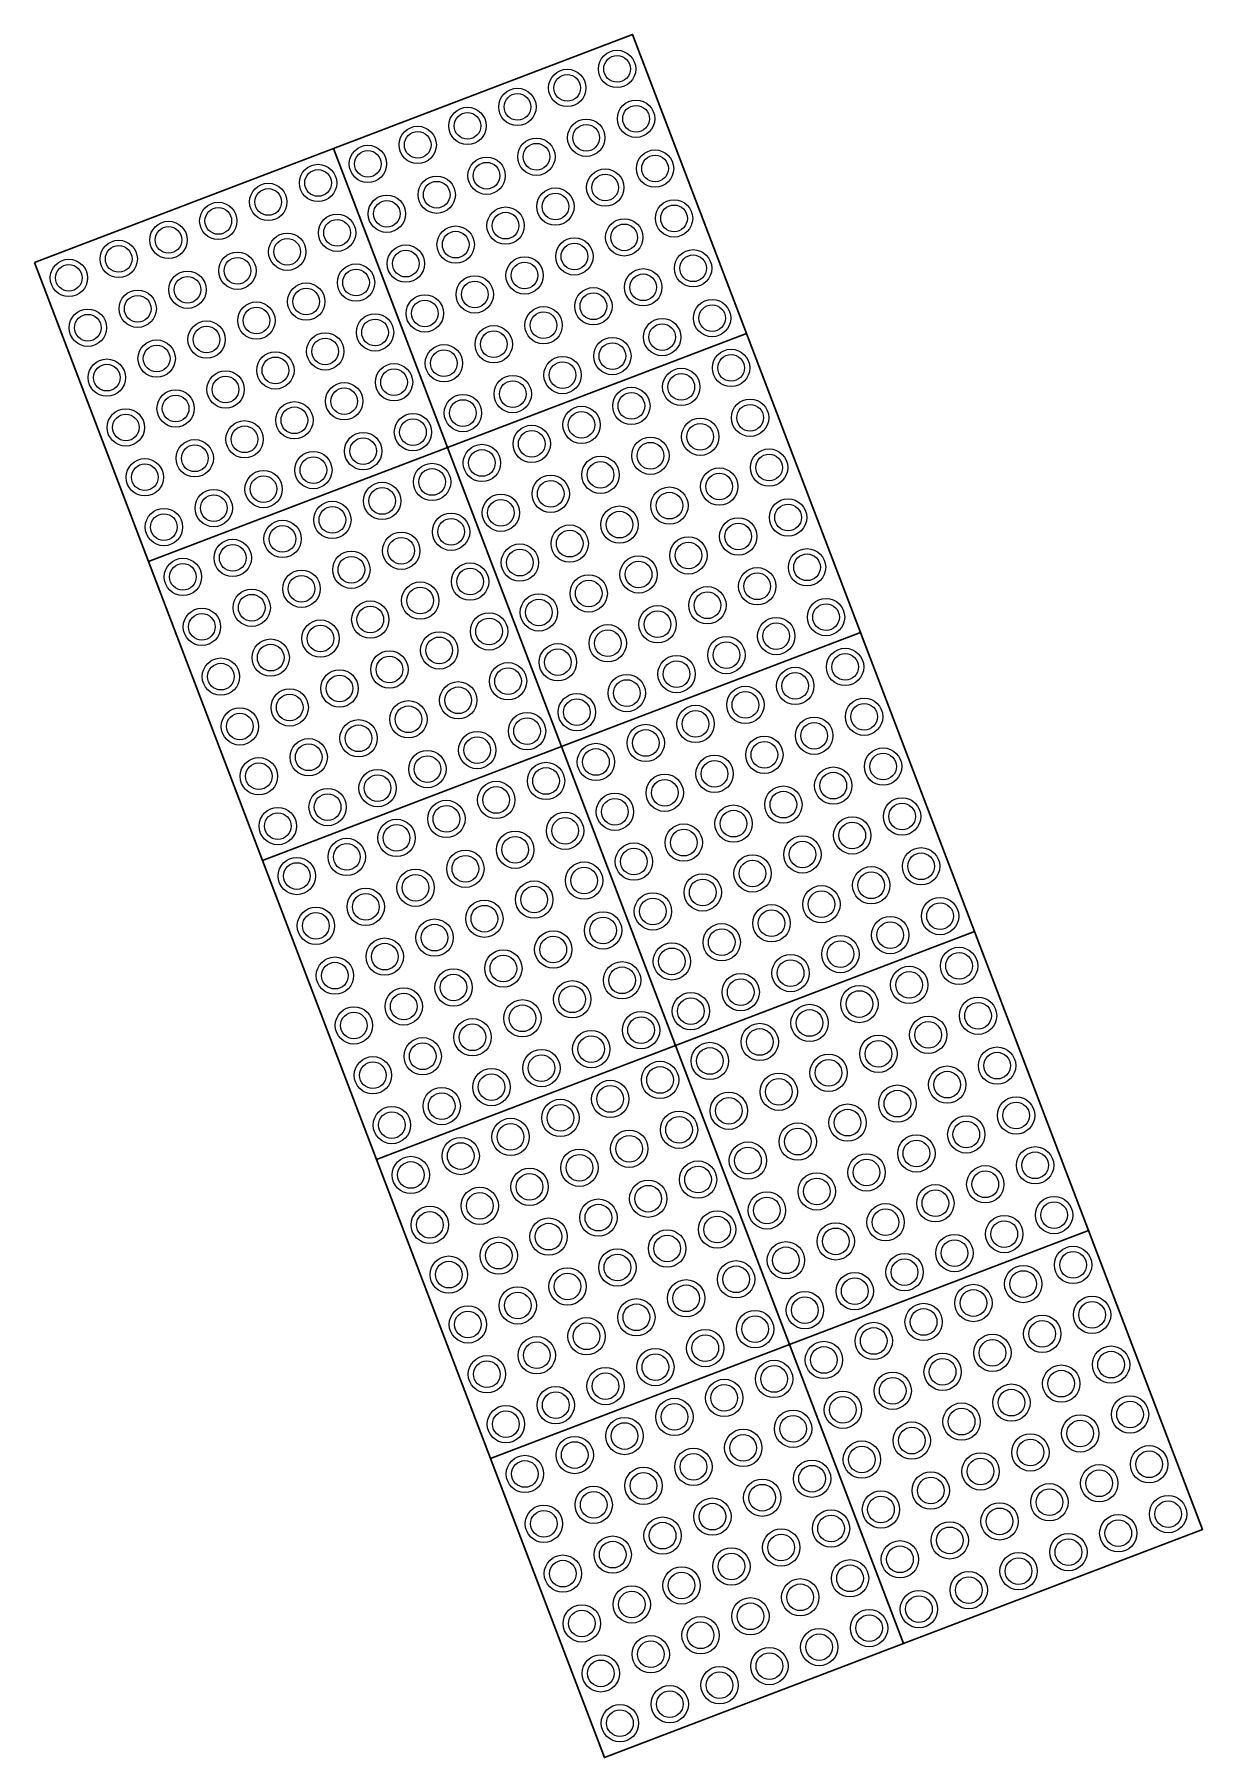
# Model space of a CAD drawing. Header units: millimetres. Extents: x 832728086 to 834530684, y 817551485 to 818349469.
# Drawn here: x 832728574.203 to 832728575.298, y 817960408.465 to 817960410.08 of the extents above; entities that cross this region are included whole.
import ezdxf

# ---------------------------------------------------------------- set-up
doc = ezdxf.new("R2010")
doc.units = ezdxf.units.MM
doc.header["$LTSCALE"] = 100
doc.layers.add('000-helpline', color=30, linetype='Continuous', lineweight=30, plot=False)
doc.layers.add('000-Tactile-l', color=8, linetype='Continuous')

# ---------------------------------------------------------------- blocks, each defined once
blk = doc.blocks.new('tactile')
at = {"layer": '000-helpline', "ltscale": 0.015}
for points in [[(834446.182, 817890.2073), (834446.4624, 817890.3142), (834446.5692, 817890.0339), (834446.2889, 817889.927)], [(834445.9017, 817890.1004), (834446.182, 817890.2073), (834446.2889, 817889.927), (834446.0086, 817889.8201)], [(834446.2889, 817889.927), (834446.5692, 817890.0339), (834446.6761, 817889.7536), (834446.3958, 817889.6467)], [(834446.0086, 817889.8201), (834446.2889, 817889.927), (834446.3958, 817889.6467), (834446.1155, 817889.5398)], [(834446.3958, 817889.6467), (834446.6761, 817889.7536), (834446.783, 817889.4732), (834446.5027, 817889.3664)], [(834446.1155, 817889.5398), (834446.3958, 817889.6467), (834446.5027, 817889.3664), (834446.2224, 817889.2595)], [(834446.5027, 817889.3664), (834446.783, 817889.4732), (834446.8899, 817889.1929), (834446.6095, 817889.086)], [(834446.2224, 817889.2595), (834446.5027, 817889.3664), (834446.6095, 817889.086), (834446.3292, 817888.9792)], [(834446.6095, 817889.086), (834446.8899, 817889.1929), (834446.9967, 817888.9126), (834446.7164, 817888.8057)], [(834446.3292, 817888.9792), (834446.6095, 817889.086), (834446.7164, 817888.8057), (834446.4361, 817888.6989)]]:
    blk.add_lwpolyline(points, close=True, dxfattribs=at)
at = {"layer": '000-Tactile-l', "ltscale": 0.015}
for centre, radius in [((834446.4479, 817890.2819), 0.0175), ((834446.4479, 817890.2819), 0.0125), ((834446.4012, 817890.2641), 0.0175), ((834446.4012, 817890.2641), 0.0125), ((834446.3545, 817890.2463), 0.0175), ((834446.3545, 817890.2463), 0.0125), ((834446.3077, 817890.2285), 0.0175), ((834446.3077, 817890.2285), 0.0125), ((834446.4657, 817890.2352), 0.0175), ((834446.4657, 817890.2352), 0.0125), ((834446.261, 817890.2107), 0.0175), ((834446.419, 817890.2174), 0.0175), ((834446.419, 817890.2174), 0.0125), ((834446.2143, 817890.1929), 0.0175), ((834446.261, 817890.2107), 0.0125), ((834446.3723, 817890.1996), 0.0175), ((834446.3723, 817890.1996), 0.0125), ((834446.1676, 817890.175), 0.0175), ((834446.2143, 817890.1929), 0.0125), ((834446.3256, 817890.1818), 0.0175), ((834446.3256, 817890.1818), 0.0125), ((834446.4835, 817890.1885), 0.0175), ((834446.4835, 817890.1885), 0.0125), ((834446.1676, 817890.175), 0.0125), ((834446.2788, 817890.164), 0.0175), ((834446.2788, 817890.164), 0.0125), ((834446.4368, 817890.1707), 0.0175), ((834446.4368, 817890.1707), 0.0125), ((834446.1209, 817890.1572), 0.0175), ((834446.1209, 817890.1572), 0.0125), ((834446.2321, 817890.1461), 0.0175), ((834446.3901, 817890.1529), 0.0175), ((834446.3901, 817890.1529), 0.0125), ((834446.5013, 817890.1418), 0.0175), ((834446.0741, 817890.1394), 0.0175), ((834446.0741, 817890.1394), 0.0125), ((834446.1854, 817890.1283), 0.0175), ((834446.2321, 817890.1461), 0.0125), ((834446.3434, 817890.135), 0.0175), ((834446.3434, 817890.135), 0.0125), ((834446.5013, 817890.1418), 0.0125), ((834446.0274, 817890.1216), 0.0175), ((834446.0274, 817890.1216), 0.0125), ((834446.1387, 817890.1105), 0.0175), ((834446.1854, 817890.1283), 0.0125), ((834446.2966, 817890.1172), 0.0175), ((834446.2966, 817890.1172), 0.0125), ((834446.4546, 817890.124), 0.0175), ((834446.4546, 817890.124), 0.0125), ((834445.9807, 817890.1038), 0.0175), ((834445.9807, 817890.1038), 0.0125), ((834446.1387, 817890.1105), 0.0125), ((834446.2499, 817890.0994), 0.0175), ((834446.2499, 817890.0994), 0.0125), ((834446.4079, 817890.1061), 0.0175), ((834446.4079, 817890.1061), 0.0125), ((834446.5192, 817890.095), 0.0175), ((834445.934, 817890.086), 0.0175), ((834445.934, 817890.086), 0.0125), ((834446.092, 817890.0927), 0.0175), ((834446.092, 817890.0927), 0.0125), ((834446.2032, 817890.0816), 0.0175), ((834446.3612, 817890.0883), 0.0175), ((834446.3612, 817890.0883), 0.0125), ((834446.4724, 817890.0772), 0.0175), ((834446.5192, 817890.095), 0.0125), ((834446.0452, 817890.0749), 0.0175), ((834446.0452, 817890.0749), 0.0125), ((834446.1565, 817890.0638), 0.0175), ((834446.2032, 817890.0816), 0.0125), ((834446.3145, 817890.0705), 0.0175), ((834446.3145, 817890.0705), 0.0125), ((834446.4724, 817890.0772), 0.0125), ((834445.9985, 817890.0571), 0.0175), ((834445.9985, 817890.0571), 0.0125), ((834446.1098, 817890.046), 0.0175), ((834446.1565, 817890.0638), 0.0125), ((834446.2677, 817890.0527), 0.0175), ((834446.2677, 817890.0527), 0.0125), ((834446.4257, 817890.0594), 0.0175), ((834446.4257, 817890.0594), 0.0125), ((834446.537, 817890.0483), 0.0175), ((834445.9518, 817890.0393), 0.0175), ((834445.9518, 817890.0393), 0.0125), ((834446.1098, 817890.046), 0.0125), ((834446.221, 817890.0349), 0.0175), ((834446.221, 817890.0349), 0.0125), ((834446.379, 817890.0416), 0.0175), ((834446.379, 817890.0416), 0.0125), ((834446.4902, 817890.0305), 0.0175), ((834446.537, 817890.0483), 0.0125), ((834446.0631, 817890.0282), 0.0175), ((834446.0631, 817890.0282), 0.0125), ((834446.1743, 817890.0171), 0.0175), ((834446.3323, 817890.0238), 0.0175), ((834446.3323, 817890.0238), 0.0125), ((834446.4435, 817890.0127), 0.0175), ((834446.4902, 817890.0305), 0.0125), ((834446.0163, 817890.0104), 0.0175), ((834446.0163, 817890.0104), 0.0125), ((834446.1276, 817889.9993), 0.0175), ((834446.1743, 817890.0171), 0.0125), ((834446.2856, 817890.006), 0.0175), ((834446.2856, 817890.006), 0.0125), ((834446.4435, 817890.0127), 0.0125), ((834446.5548, 817890.0016), 0.0175), ((834446.5548, 817890.0016), 0.0125), ((834445.9696, 817889.9925), 0.0175), ((834445.9696, 817889.9925), 0.0125), ((834446.0809, 817889.9814), 0.0175), ((834446.1276, 817889.9993), 0.0125), ((834446.2388, 817889.9882), 0.0175), ((834446.2388, 817889.9882), 0.0125), ((834446.3968, 817889.9949), 0.0175), ((834446.3968, 817889.9949), 0.0125), ((834446.5081, 817889.9838), 0.0175), ((834446.0809, 817889.9814), 0.0125), ((834446.1921, 817889.9704), 0.0175), ((834446.1921, 817889.9704), 0.0125), ((834446.3501, 817889.9771), 0.0175), ((834446.3501, 817889.9771), 0.0125), ((834446.4613, 817889.966), 0.0175), ((834446.5081, 817889.9838), 0.0125), ((834446.0341, 817889.9636), 0.0175), ((834446.0341, 817889.9636), 0.0125), ((834446.1454, 817889.9525), 0.0175), ((834446.3034, 817889.9593), 0.0175), ((834446.3034, 817889.9593), 0.0125), ((834446.4146, 817889.9482), 0.0175), ((834446.4613, 817889.966), 0.0125), ((834446.5726, 817889.9549), 0.0175), ((834446.5726, 817889.9549), 0.0125), ((834445.9874, 817889.9458), 0.0175), ((834445.9874, 817889.9458), 0.0125), ((834446.0987, 817889.9347), 0.0175), ((834446.1454, 817889.9525), 0.0125), ((834446.2566, 817889.9414), 0.0175), ((834446.2566, 817889.9414), 0.0125), ((834446.4146, 817889.9482), 0.0125), ((834446.5259, 817889.9371), 0.0175), ((834446.5259, 817889.9371), 0.0125), ((834446.052, 817889.9169), 0.0175), ((834446.0987, 817889.9347), 0.0125), ((834446.2099, 817889.9236), 0.0175), ((834446.2099, 817889.9236), 0.0125), ((834446.3679, 817889.9304), 0.0175), ((834446.3679, 817889.9304), 0.0125), ((834446.4792, 817889.9193), 0.0175), ((834446.052, 817889.9169), 0.0125), ((834446.1632, 817889.9058), 0.0175), ((834446.1632, 817889.9058), 0.0125), ((834446.3212, 817889.9125), 0.0175), ((834446.3212, 817889.9125), 0.0125), ((834446.4324, 817889.9014), 0.0175), ((834446.4792, 817889.9193), 0.0125), ((834446.5904, 817889.9082), 0.0175), ((834446.5904, 817889.9082), 0.0125), ((834446.0052, 817889.8991), 0.0175), ((834446.0052, 817889.8991), 0.0125), ((834446.1165, 817889.888), 0.0175), ((834446.2745, 817889.8947), 0.0175), ((834446.2745, 817889.8947), 0.0125), ((834446.3857, 817889.8836), 0.0175), ((834446.4324, 817889.9014), 0.0125), ((834446.5437, 817889.8904), 0.0175), ((834446.5437, 817889.8904), 0.0125), ((834446.0698, 817889.8702), 0.0175), ((834446.1165, 817889.888), 0.0125), ((834446.2277, 817889.8769), 0.0175), ((834446.2277, 817889.8769), 0.0125), ((834446.3857, 817889.8836), 0.0125), ((834446.497, 817889.8725), 0.0175), ((834446.497, 817889.8725), 0.0125), ((834446.0231, 817889.8524), 0.0175), ((834446.0698, 817889.8702), 0.0125), ((834446.181, 817889.8591), 0.0175), ((834446.181, 817889.8591), 0.0125), ((834446.339, 817889.8658), 0.0175), ((834446.339, 817889.8658), 0.0125), ((834446.4502, 817889.8547), 0.0175), ((834446.6082, 817889.8614), 0.0175), ((834446.6082, 817889.8614), 0.0125), ((834446.0231, 817889.8524), 0.0125), ((834446.1343, 817889.8413), 0.0175), ((834446.1343, 817889.8413), 0.0125), ((834446.2923, 817889.848), 0.0175), ((834446.2923, 817889.848), 0.0125), ((834446.4035, 817889.8369), 0.0175), ((834446.4502, 817889.8547), 0.0125), ((834446.5615, 817889.8436), 0.0175), ((834446.5615, 817889.8436), 0.0125), ((834446.0876, 817889.8235), 0.0175), ((834446.2456, 817889.8302), 0.0175), ((834446.2456, 817889.8302), 0.0125), ((834446.3568, 817889.8191), 0.0175), ((834446.4035, 817889.8369), 0.0125), ((834446.5148, 817889.8258), 0.0175), ((834446.5148, 817889.8258), 0.0125), ((834446.0409, 817889.8057), 0.0175), ((834446.0876, 817889.8235), 0.0125), ((834446.1988, 817889.8124), 0.0175), ((834446.1988, 817889.8124), 0.0125), ((834446.3568, 817889.8191), 0.0125), ((834446.4681, 817889.808), 0.0175), ((834446.4681, 817889.808), 0.0125), ((834446.626, 817889.8147), 0.0175), ((834446.626, 817889.8147), 0.0125), ((834446.0409, 817889.8057), 0.0125), ((834446.1521, 817889.7946), 0.0175), ((834446.1521, 817889.7946), 0.0125), ((834446.3101, 817889.8013), 0.0175), ((834446.3101, 817889.8013), 0.0125), ((834446.4213, 817889.7902), 0.0175), ((834446.5793, 817889.7969), 0.0175), ((834446.5793, 817889.7969), 0.0125), ((834446.1054, 817889.7768), 0.0175), ((834446.1054, 817889.7768), 0.0125), ((834446.2634, 817889.7835), 0.0175), ((834446.2634, 817889.7835), 0.0125), ((834446.3746, 817889.7724), 0.0175), ((834446.4213, 817889.7902), 0.0125), ((834446.5326, 817889.7791), 0.0175), ((834446.5326, 817889.7791), 0.0125), ((834446.0587, 817889.7589), 0.0175), ((834446.0587, 817889.7589), 0.0125), ((834446.2166, 817889.7657), 0.0175), ((834446.2166, 817889.7657), 0.0125), ((834446.3279, 817889.7546), 0.0175), ((834446.3746, 817889.7724), 0.0125), ((834446.4859, 817889.7613), 0.0175), ((834446.4859, 817889.7613), 0.0125), ((834446.6438, 817889.768), 0.0175), ((834446.6438, 817889.768), 0.0125), ((834446.1699, 817889.7479), 0.0175), ((834446.1699, 817889.7479), 0.0125), ((834446.3279, 817889.7546), 0.0125), ((834446.4392, 817889.7435), 0.0175), ((834446.4392, 817889.7435), 0.0125), ((834446.5971, 817889.7502), 0.0175), ((834446.5971, 817889.7502), 0.0125), ((834446.1232, 817889.73), 0.0175), ((834446.1232, 817889.73), 0.0125), ((834446.2812, 817889.7368), 0.0175), ((834446.2812, 817889.7368), 0.0125), ((834446.3924, 817889.7257), 0.0175), ((834446.5504, 817889.7324), 0.0175), ((834446.5504, 817889.7324), 0.0125), ((834446.0765, 817889.7122), 0.0175), ((834446.0765, 817889.7122), 0.0125), ((834446.2345, 817889.7189), 0.0175), ((834446.2345, 817889.7189), 0.0125), ((834446.3457, 817889.7079), 0.0175), ((834446.3924, 817889.7257), 0.0125), ((834446.5037, 817889.7146), 0.0175), ((834446.5037, 817889.7146), 0.0125), ((834446.6617, 817889.7213), 0.0175), ((834446.6617, 817889.7213), 0.0125), ((834446.1877, 817889.7011), 0.0175), ((834446.1877, 817889.7011), 0.0125), ((834446.299, 817889.69), 0.0175), ((834446.3457, 817889.7079), 0.0125), ((834446.457, 817889.6968), 0.0175), ((834446.457, 817889.6968), 0.0125), ((834446.6149, 817889.7035), 0.0175), ((834446.6149, 817889.7035), 0.0125), ((834446.141, 817889.6833), 0.0175), ((834446.141, 817889.6833), 0.0125), ((834446.299, 817889.69), 0.0125), ((834446.4102, 817889.6789), 0.0175), ((834446.4102, 817889.6789), 0.0125), ((834446.5682, 817889.6857), 0.0175), ((834446.5682, 817889.6857), 0.0125), ((834446.6795, 817889.6746), 0.0175), ((834446.0943, 817889.6655), 0.0175), ((834446.0943, 817889.6655), 0.0125), ((834446.2523, 817889.6722), 0.0175), ((834446.2523, 817889.6722), 0.0125), ((834446.3635, 817889.6611), 0.0175), ((834446.5215, 817889.6679), 0.0175), ((834446.5215, 817889.6679), 0.0125), ((834446.6795, 817889.6746), 0.0125), ((834446.2056, 817889.6544), 0.0175), ((834446.2056, 817889.6544), 0.0125), ((834446.3168, 817889.6433), 0.0175), ((834446.3635, 817889.6611), 0.0125), ((834446.4748, 817889.65), 0.0175), ((834446.4748, 817889.65), 0.0125), ((834446.6327, 817889.6568), 0.0175), ((834446.6327, 817889.6568), 0.0125), ((834446.1588, 817889.6366), 0.0175), ((834446.1588, 817889.6366), 0.0125), ((834446.2701, 817889.6255), 0.0175), ((834446.3168, 817889.6433), 0.0125), ((834446.4281, 817889.6322), 0.0175), ((834446.4281, 817889.6322), 0.0125), ((834446.586, 817889.6389), 0.0175), ((834446.586, 817889.6389), 0.0125), ((834446.6973, 817889.6279), 0.0175), ((834446.1121, 817889.6188), 0.0175), ((834446.1121, 817889.6188), 0.0125), ((834446.2701, 817889.6255), 0.0125), ((834446.3813, 817889.6144), 0.0175), ((834446.3813, 817889.6144), 0.0125), ((834446.5393, 817889.6211), 0.0175), ((834446.5393, 817889.6211), 0.0125), ((834446.6506, 817889.61), 0.0175), ((834446.6973, 817889.6279), 0.0125), ((834446.2234, 817889.6077), 0.0175), ((834446.2234, 817889.6077), 0.0125), ((834446.3346, 817889.5966), 0.0175), ((834446.4926, 817889.6033), 0.0175), ((834446.4926, 817889.6033), 0.0125), ((834446.6506, 817889.61), 0.0125), ((834446.1766, 817889.5899), 0.0175), ((834446.1766, 817889.5899), 0.0125), ((834446.2879, 817889.5788), 0.0175), ((834446.3346, 817889.5966), 0.0125), ((834446.4459, 817889.5855), 0.0175), ((834446.4459, 817889.5855), 0.0125), ((834446.6038, 817889.5922), 0.0175), ((834446.6038, 817889.5922), 0.0125), ((834446.7151, 817889.5811), 0.0175), ((834446.1299, 817889.5721), 0.0175), ((834446.1299, 817889.5721), 0.0125), ((834446.2412, 817889.561), 0.0175), ((834446.2879, 817889.5788), 0.0125), ((834446.3992, 817889.5677), 0.0175), ((834446.3992, 817889.5677), 0.0125), ((834446.5571, 817889.5744), 0.0175), ((834446.5571, 817889.5744), 0.0125), ((834446.6684, 817889.5633), 0.0175), ((834446.7151, 817889.5811), 0.0125), ((834446.2412, 817889.561), 0.0125), ((834446.3524, 817889.5499), 0.0175), ((834446.3524, 817889.5499), 0.0125), ((834446.5104, 817889.5566), 0.0175), ((834446.5104, 817889.5566), 0.0125), ((834446.6217, 817889.5455), 0.0175), ((834446.6684, 817889.5633), 0.0125), ((834446.1945, 817889.5432), 0.0175), ((834446.1945, 817889.5432), 0.0125), ((834446.3057, 817889.5321), 0.0175), ((834446.4637, 817889.5388), 0.0175), ((834446.4637, 817889.5388), 0.0125), ((834446.6217, 817889.5455), 0.0125), ((834446.7329, 817889.5344), 0.0175), ((834446.7329, 817889.5344), 0.0125), ((834446.1477, 817889.5253), 0.0175), ((834446.1477, 817889.5253), 0.0125), ((834446.259, 817889.5143), 0.0175), ((834446.3057, 817889.5321), 0.0125), ((834446.417, 817889.521), 0.0175), ((834446.417, 817889.521), 0.0125), ((834446.5749, 817889.5277), 0.0175), ((834446.5749, 817889.5277), 0.0125), ((834446.6862, 817889.5166), 0.0175), ((834446.2123, 817889.4964), 0.0175), ((834446.259, 817889.5143), 0.0125), ((834446.3702, 817889.5032), 0.0175), ((834446.3702, 817889.5032), 0.0125), ((834446.5282, 817889.5099), 0.0175), ((834446.5282, 817889.5099), 0.0125), ((834446.6395, 817889.4988), 0.0175), ((834446.6862, 817889.5166), 0.0125), ((834446.2123, 817889.4964), 0.0125), ((834446.3235, 817889.4853), 0.0175), ((834446.3235, 817889.4853), 0.0125), ((834446.4815, 817889.4921), 0.0175), ((834446.4815, 817889.4921), 0.0125), ((834446.5927, 817889.481), 0.0175), ((834446.6395, 817889.4988), 0.0125), ((834446.7507, 817889.4877), 0.0175), ((834446.7507, 817889.4877), 0.0125), ((834446.1656, 817889.4786), 0.0175), ((834446.1656, 817889.4786), 0.0125), ((834446.2768, 817889.4675), 0.0175), ((834446.4348, 817889.4743), 0.0175), ((834446.4348, 817889.4743), 0.0125), ((834446.5927, 817889.481), 0.0125), ((834446.704, 817889.4699), 0.0175), ((834446.704, 817889.4699), 0.0125), ((834446.2301, 817889.4497), 0.0175), ((834446.2768, 817889.4675), 0.0125), ((834446.3881, 817889.4564), 0.0175), ((834446.3881, 817889.4564), 0.0125), ((834446.546, 817889.4632), 0.0175), ((834446.546, 817889.4632), 0.0125), ((834446.6573, 817889.4521), 0.0175), ((834446.6573, 817889.4521), 0.0125), ((834446.1834, 817889.4319), 0.0175), ((834446.2301, 817889.4497), 0.0125), ((834446.3413, 817889.4386), 0.0175), ((834446.3413, 817889.4386), 0.0125), ((834446.4993, 817889.4453), 0.0175), ((834446.4993, 817889.4453), 0.0125), ((834446.6106, 817889.4343), 0.0175), ((834446.7685, 817889.441), 0.0175), ((834446.7685, 817889.441), 0.0125), ((834446.1834, 817889.4319), 0.0125), ((834446.2946, 817889.4208), 0.0175), ((834446.2946, 817889.4208), 0.0125), ((834446.4526, 817889.4275), 0.0175), ((834446.4526, 817889.4275), 0.0125), ((834446.5638, 817889.4164), 0.0175), ((834446.6106, 817889.4343), 0.0125), ((834446.7218, 817889.4232), 0.0175), ((834446.7218, 817889.4232), 0.0125), ((834446.2479, 817889.403), 0.0175), ((834446.4059, 817889.4097), 0.0175), ((834446.4059, 817889.4097), 0.0125), ((834446.5171, 817889.3986), 0.0175), ((834446.5638, 817889.4164), 0.0125), ((834446.6751, 817889.4053), 0.0175), ((834446.6751, 817889.4053), 0.0125), ((834446.2012, 817889.3852), 0.0175), ((834446.2479, 817889.403), 0.0125), ((834446.3592, 817889.3919), 0.0175), ((834446.3592, 817889.3919), 0.0125), ((834446.5171, 817889.3986), 0.0125), ((834446.6284, 817889.3875), 0.0175), ((834446.6284, 817889.3875), 0.0125), ((834446.7863, 817889.3943), 0.0175), ((834446.7863, 817889.3943), 0.0125), ((834446.2012, 817889.3852), 0.0125), ((834446.3124, 817889.3741), 0.0175), ((834446.3124, 817889.3741), 0.0125), ((834446.4704, 817889.3808), 0.0175), ((834446.4704, 817889.3808), 0.0125), ((834446.5817, 817889.3697), 0.0175), ((834446.7396, 817889.3764), 0.0175), ((834446.7396, 817889.3764), 0.0125), ((834446.2657, 817889.3563), 0.0175), ((834446.2657, 817889.3563), 0.0125), ((834446.4237, 817889.363), 0.0175), ((834446.4237, 817889.363), 0.0125), ((834446.5349, 817889.3519), 0.0175), ((834446.5817, 817889.3697), 0.0125), ((834446.6929, 817889.3586), 0.0175), ((834446.6929, 817889.3586), 0.0125), ((834446.219, 817889.3385), 0.0175), ((834446.377, 817889.3452), 0.0175), ((834446.377, 817889.3452), 0.0125), ((834446.4882, 817889.3341), 0.0175), ((834446.5349, 817889.3519), 0.0125), ((834446.6462, 817889.3408), 0.0175), ((834446.6462, 817889.3408), 0.0125), ((834446.8042, 817889.3475), 0.0175), ((834446.8042, 817889.3475), 0.0125), ((834446.219, 817889.3385), 0.0125), ((834446.3302, 817889.3274), 0.0175), ((834446.3302, 817889.3274), 0.0125), ((834446.4882, 817889.3341), 0.0125), ((834446.5995, 817889.323), 0.0175), ((834446.5995, 817889.323), 0.0125), ((834446.7574, 817889.3297), 0.0175), ((834446.7574, 817889.3297), 0.0125), ((834446.2835, 817889.3096), 0.0175), ((834446.2835, 817889.3096), 0.0125), ((834446.4415, 817889.3163), 0.0175), ((834446.4415, 817889.3163), 0.0125), ((834446.5527, 817889.3052), 0.0175), ((834446.7107, 817889.3119), 0.0175), ((834446.7107, 817889.3119), 0.0125), ((834446.2368, 817889.2918), 0.0175), ((834446.2368, 817889.2918), 0.0125), ((834446.3948, 817889.2985), 0.0175), ((834446.3948, 817889.2985), 0.0125), ((834446.506, 817889.2874), 0.0175), ((834446.5527, 817889.3052), 0.0125), ((834446.664, 817889.2941), 0.0175), ((834446.664, 817889.2941), 0.0125), ((834446.822, 817889.3008), 0.0175), ((834446.822, 817889.3008), 0.0125), ((834446.3481, 817889.2807), 0.0175), ((834446.3481, 817889.2807), 0.0125), ((834446.4593, 817889.2696), 0.0175), ((834446.506, 817889.2874), 0.0125), ((834446.6173, 817889.2763), 0.0175), ((834446.6173, 817889.2763), 0.0125), ((834446.7753, 817889.283), 0.0175), ((834446.7753, 817889.283), 0.0125), ((834446.3013, 817889.2628), 0.0175), ((834446.3013, 817889.2628), 0.0125), ((834446.4593, 817889.2696), 0.0125), ((834446.5706, 817889.2585), 0.0175), ((834446.5706, 817889.2585), 0.0125), ((834446.7285, 817889.2652), 0.0175), ((834446.7285, 817889.2652), 0.0125), ((834446.8398, 817889.2541), 0.0175), ((834446.2546, 817889.245), 0.0175), ((834446.2546, 817889.245), 0.0125), ((834446.4126, 817889.2518), 0.0175), ((834446.4126, 817889.2518), 0.0125), ((834446.5238, 817889.2407), 0.0175), ((834446.6818, 817889.2474), 0.0175), ((834446.6818, 817889.2474), 0.0125), ((834446.8398, 817889.2541), 0.0125), ((834446.3659, 817889.2339), 0.0175), ((834446.3659, 817889.2339), 0.0125), ((834446.4771, 817889.2228), 0.0175), ((834446.5238, 817889.2407), 0.0125), ((834446.6351, 817889.2296), 0.0175), ((834446.6351, 817889.2296), 0.0125), ((834446.7931, 817889.2363), 0.0175), ((834446.7931, 817889.2363), 0.0125), ((834446.3192, 817889.2161), 0.0175), ((834446.3192, 817889.2161), 0.0125), ((834446.4304, 817889.205), 0.0175), ((834446.4771, 817889.2228), 0.0125), ((834446.5884, 817889.2118), 0.0175), ((834446.5884, 817889.2118), 0.0125), ((834446.7463, 817889.2185), 0.0175), ((834446.7463, 817889.2185), 0.0125), ((834446.8576, 817889.2074), 0.0175), ((834446.2724, 817889.1983), 0.0175), ((834446.2724, 817889.1983), 0.0125), ((834446.4304, 817889.205), 0.0125), ((834446.5417, 817889.1939), 0.0175), ((834446.5417, 817889.1939), 0.0125), ((834446.6996, 817889.2007), 0.0175), ((834446.6996, 817889.2007), 0.0125), ((834446.8109, 817889.1896), 0.0175), ((834446.8576, 817889.2074), 0.0125), ((834446.3837, 817889.1872), 0.0175), ((834446.3837, 817889.1872), 0.0125), ((834446.4949, 817889.1761), 0.0175), ((834446.6529, 817889.1828), 0.0175), ((834446.6529, 817889.1828), 0.0125), ((834446.8109, 817889.1896), 0.0125), ((834446.337, 817889.1694), 0.0175), ((834446.337, 817889.1694), 0.0125), ((834446.4482, 817889.1583), 0.0175), ((834446.4949, 817889.1761), 0.0125), ((834446.6062, 817889.165), 0.0175), ((834446.6062, 817889.165), 0.0125), ((834446.7642, 817889.1718), 0.0175), ((834446.7642, 817889.1718), 0.0125), ((834446.8754, 817889.1607), 0.0175), ((834446.2902, 817889.1516), 0.0175), ((834446.2902, 817889.1516), 0.0125), ((834446.4015, 817889.1405), 0.0175), ((834446.4482, 817889.1583), 0.0125), ((834446.5595, 817889.1472), 0.0175), ((834446.5595, 817889.1472), 0.0125), ((834446.7174, 817889.1539), 0.0175), ((834446.7174, 817889.1539), 0.0125), ((834446.8287, 817889.1428), 0.0175), ((834446.8754, 817889.1607), 0.0125), ((834446.4015, 817889.1405), 0.0125), ((834446.5127, 817889.1294), 0.0175), ((834446.5127, 817889.1294), 0.0125), ((834446.6707, 817889.1361), 0.0175), ((834446.6707, 817889.1361), 0.0125), ((834446.782, 817889.125), 0.0175), ((834446.8287, 817889.1428), 0.0125), ((834446.3548, 817889.1227), 0.0175), ((834446.3548, 817889.1227), 0.0125), ((834446.466, 817889.1116), 0.0175), ((834446.624, 817889.1183), 0.0175), ((834446.624, 817889.1183), 0.0125), ((834446.782, 817889.125), 0.0125), ((834446.8932, 817889.1139), 0.0175), ((834446.8932, 817889.1139), 0.0125), ((834446.3081, 817889.1049), 0.0175), ((834446.3081, 817889.1049), 0.0125), ((834446.4193, 817889.0938), 0.0175), ((834446.466, 817889.1116), 0.0125), ((834446.5773, 817889.1005), 0.0175), ((834446.5773, 817889.1005), 0.0125), ((834446.7353, 817889.1072), 0.0175), ((834446.7353, 817889.1072), 0.0125), ((834446.8465, 817889.0961), 0.0175), ((834446.3726, 817889.076), 0.0175), ((834446.4193, 817889.0938), 0.0125), ((834446.5306, 817889.0827), 0.0175), ((834446.5306, 817889.0827), 0.0125), ((834446.6885, 817889.0894), 0.0175), ((834446.6885, 817889.0894), 0.0125), ((834446.7998, 817889.0783), 0.0175), ((834446.8465, 817889.0961), 0.0125), ((834446.3726, 817889.076), 0.0125), ((834446.4838, 817889.0649), 0.0175), ((834446.4838, 817889.0649), 0.0125), ((834446.6418, 817889.0716), 0.0175), ((834446.6418, 817889.0716), 0.0125), ((834446.7531, 817889.0605), 0.0175), ((834446.7998, 817889.0783), 0.0125), ((834446.911, 817889.0672), 0.0175), ((834446.911, 817889.0672), 0.0125), ((834446.3259, 817889.0582), 0.0175), ((834446.3259, 817889.0582), 0.0125), ((834446.4371, 817889.0471), 0.0175), ((834446.5951, 817889.0538), 0.0175), ((834446.5951, 817889.0538), 0.0125), ((834446.7531, 817889.0605), 0.0125), ((834446.8643, 817889.0494), 0.0175), ((834446.8643, 817889.0494), 0.0125), ((834446.3904, 817889.0292), 0.0175), ((834446.4371, 817889.0471), 0.0125), ((834446.5484, 817889.036), 0.0175), ((834446.5484, 817889.036), 0.0125), ((834446.7063, 817889.0427), 0.0175), ((834446.7063, 817889.0427), 0.0125), ((834446.8176, 817889.0316), 0.0175), ((834446.3437, 817889.0114), 0.0175), ((834446.3904, 817889.0292), 0.0125), ((834446.5017, 817889.0182), 0.0175), ((834446.5017, 817889.0182), 0.0125), ((834446.6596, 817889.0249), 0.0175), ((834446.6596, 817889.0249), 0.0125), ((834446.7709, 817889.0138), 0.0175), ((834446.8176, 817889.0316), 0.0125), ((834446.9288, 817889.0205), 0.0175), ((834446.9288, 817889.0205), 0.0125), ((834446.3437, 817889.0114), 0.0125), ((834446.4549, 817889.0003), 0.0175), ((834446.4549, 817889.0003), 0.0125), ((834446.6129, 817889.0071), 0.0175), ((834446.6129, 817889.0071), 0.0125), ((834446.7242, 817888.996), 0.0175), ((834446.7709, 817889.0138), 0.0125), ((834446.8821, 817889.0027), 0.0175), ((834446.8821, 817889.0027), 0.0125), ((834446.4082, 817888.9825), 0.0175), ((834446.5662, 817888.9892), 0.0175), ((834446.5662, 817888.9892), 0.0125), ((834446.7242, 817888.996), 0.0125), ((834446.8354, 817888.9849), 0.0175), ((834446.8354, 817888.9849), 0.0125), ((834446.3615, 817888.9647), 0.0175), ((834446.4082, 817888.9825), 0.0125), ((834446.5195, 817888.9714), 0.0175), ((834446.5195, 817888.9714), 0.0125), ((834446.6774, 817888.9782), 0.0175), ((834446.6774, 817888.9782), 0.0125), ((834446.7887, 817888.9671), 0.0175), ((834446.9467, 817888.9738), 0.0175), ((834446.9467, 817888.9738), 0.0125), ((834446.3615, 817888.9647), 0.0125), ((834446.4727, 817888.9536), 0.0175), ((834446.4727, 817888.9536), 0.0125), ((834446.6307, 817888.9603), 0.0175), ((834446.6307, 817888.9603), 0.0125), ((834446.742, 817888.9492), 0.0175), ((834446.7887, 817888.9671), 0.0125), ((834446.8999, 817888.956), 0.0175), ((834446.8999, 817888.956), 0.0125), ((834446.426, 817888.9358), 0.0175), ((834446.426, 817888.9358), 0.0125), ((834446.584, 817888.9425), 0.0175), ((834446.584, 817888.9425), 0.0125), ((834446.6953, 817888.9314), 0.0175), ((834446.742, 817888.9492), 0.0125), ((834446.8532, 817888.9382), 0.0175), ((834446.8532, 817888.9382), 0.0125), ((834446.3793, 817888.918), 0.0175), ((834446.5373, 817888.9247), 0.0175), ((834446.5373, 817888.9247), 0.0125), ((834446.6953, 817888.9314), 0.0125), ((834446.8065, 817888.9203), 0.0175), ((834446.8065, 817888.9203), 0.0125), ((834446.9645, 817888.9271), 0.0175), ((834446.9645, 817888.9271), 0.0125), ((834446.3793, 817888.918), 0.0125), ((834446.4906, 817888.9069), 0.0175), ((834446.4906, 817888.9069), 0.0125), ((834446.6485, 817888.9136), 0.0175), ((834446.6485, 817888.9136), 0.0125), ((834446.7598, 817888.9025), 0.0175), ((834446.9178, 817888.9092), 0.0175), ((834446.9178, 817888.9092), 0.0125), ((834446.4438, 817888.8891), 0.0175), ((834446.4438, 817888.8891), 0.0125), ((834446.6018, 817888.8958), 0.0175), ((834446.6018, 817888.8958), 0.0125), ((834446.7131, 817888.8847), 0.0175), ((834446.7598, 817888.9025), 0.0125), ((834446.871, 817888.8914), 0.0175), ((834446.871, 817888.8914), 0.0125), ((834446.3971, 817888.8713), 0.0175), ((834446.3971, 817888.8713), 0.0125), ((834446.5551, 817888.878), 0.0175), ((834446.5551, 817888.878), 0.0125), ((834446.6663, 817888.8669), 0.0175), ((834446.7131, 817888.8847), 0.0125), ((834446.8243, 817888.8736), 0.0175), ((834446.8243, 817888.8736), 0.0125), ((834446.5084, 817888.8602), 0.0175), ((834446.5084, 817888.8602), 0.0125), ((834446.6663, 817888.8669), 0.0125), ((834446.7776, 817888.8558), 0.0175), ((834446.7776, 817888.8558), 0.0125), ((834446.4617, 817888.8424), 0.0175), ((834446.4617, 817888.8424), 0.0125), ((834446.6196, 817888.8491), 0.0175), ((834446.6196, 817888.8491), 0.0125), ((834446.7309, 817888.838), 0.0175), ((834446.4149, 817888.8246), 0.0175), ((834446.4149, 817888.8246), 0.0125), ((834446.5729, 817888.8313), 0.0175), ((834446.5729, 817888.8313), 0.0125), ((834446.6842, 817888.8202), 0.0175), ((834446.7309, 817888.838), 0.0125), ((834446.5262, 817888.8135), 0.0175), ((834446.5262, 817888.8135), 0.0125), ((834446.6374, 817888.8024), 0.0175), ((834446.6842, 817888.8202), 0.0125), ((834446.4795, 817888.7957), 0.0175), ((834446.4795, 817888.7957), 0.0125), ((834446.6374, 817888.8024), 0.0125), ((834446.4327, 817888.7778), 0.0175), ((834446.4327, 817888.7778), 0.0125), ((834446.5907, 817888.7846), 0.0175), ((834446.5907, 817888.7846), 0.0125), ((834446.544, 817888.7667), 0.0175), ((834446.544, 817888.7667), 0.0125), ((834446.4973, 817888.7489), 0.0175), ((834446.4973, 817888.7489), 0.0125), ((834446.4506, 817888.7311), 0.0175), ((834446.4506, 817888.7311), 0.0125)]:
    blk.add_circle(centre, radius, dxfattribs=at)

msp = doc.modelspace()

# ---------------------------------------------------------------- block references
at = {"layer": '000-Tactile-l'}
msp.add_blockref('tactile', (831894128.3015, 817142519.7659), dxfattribs=at)

doc.saveas('drawing.dxf')
